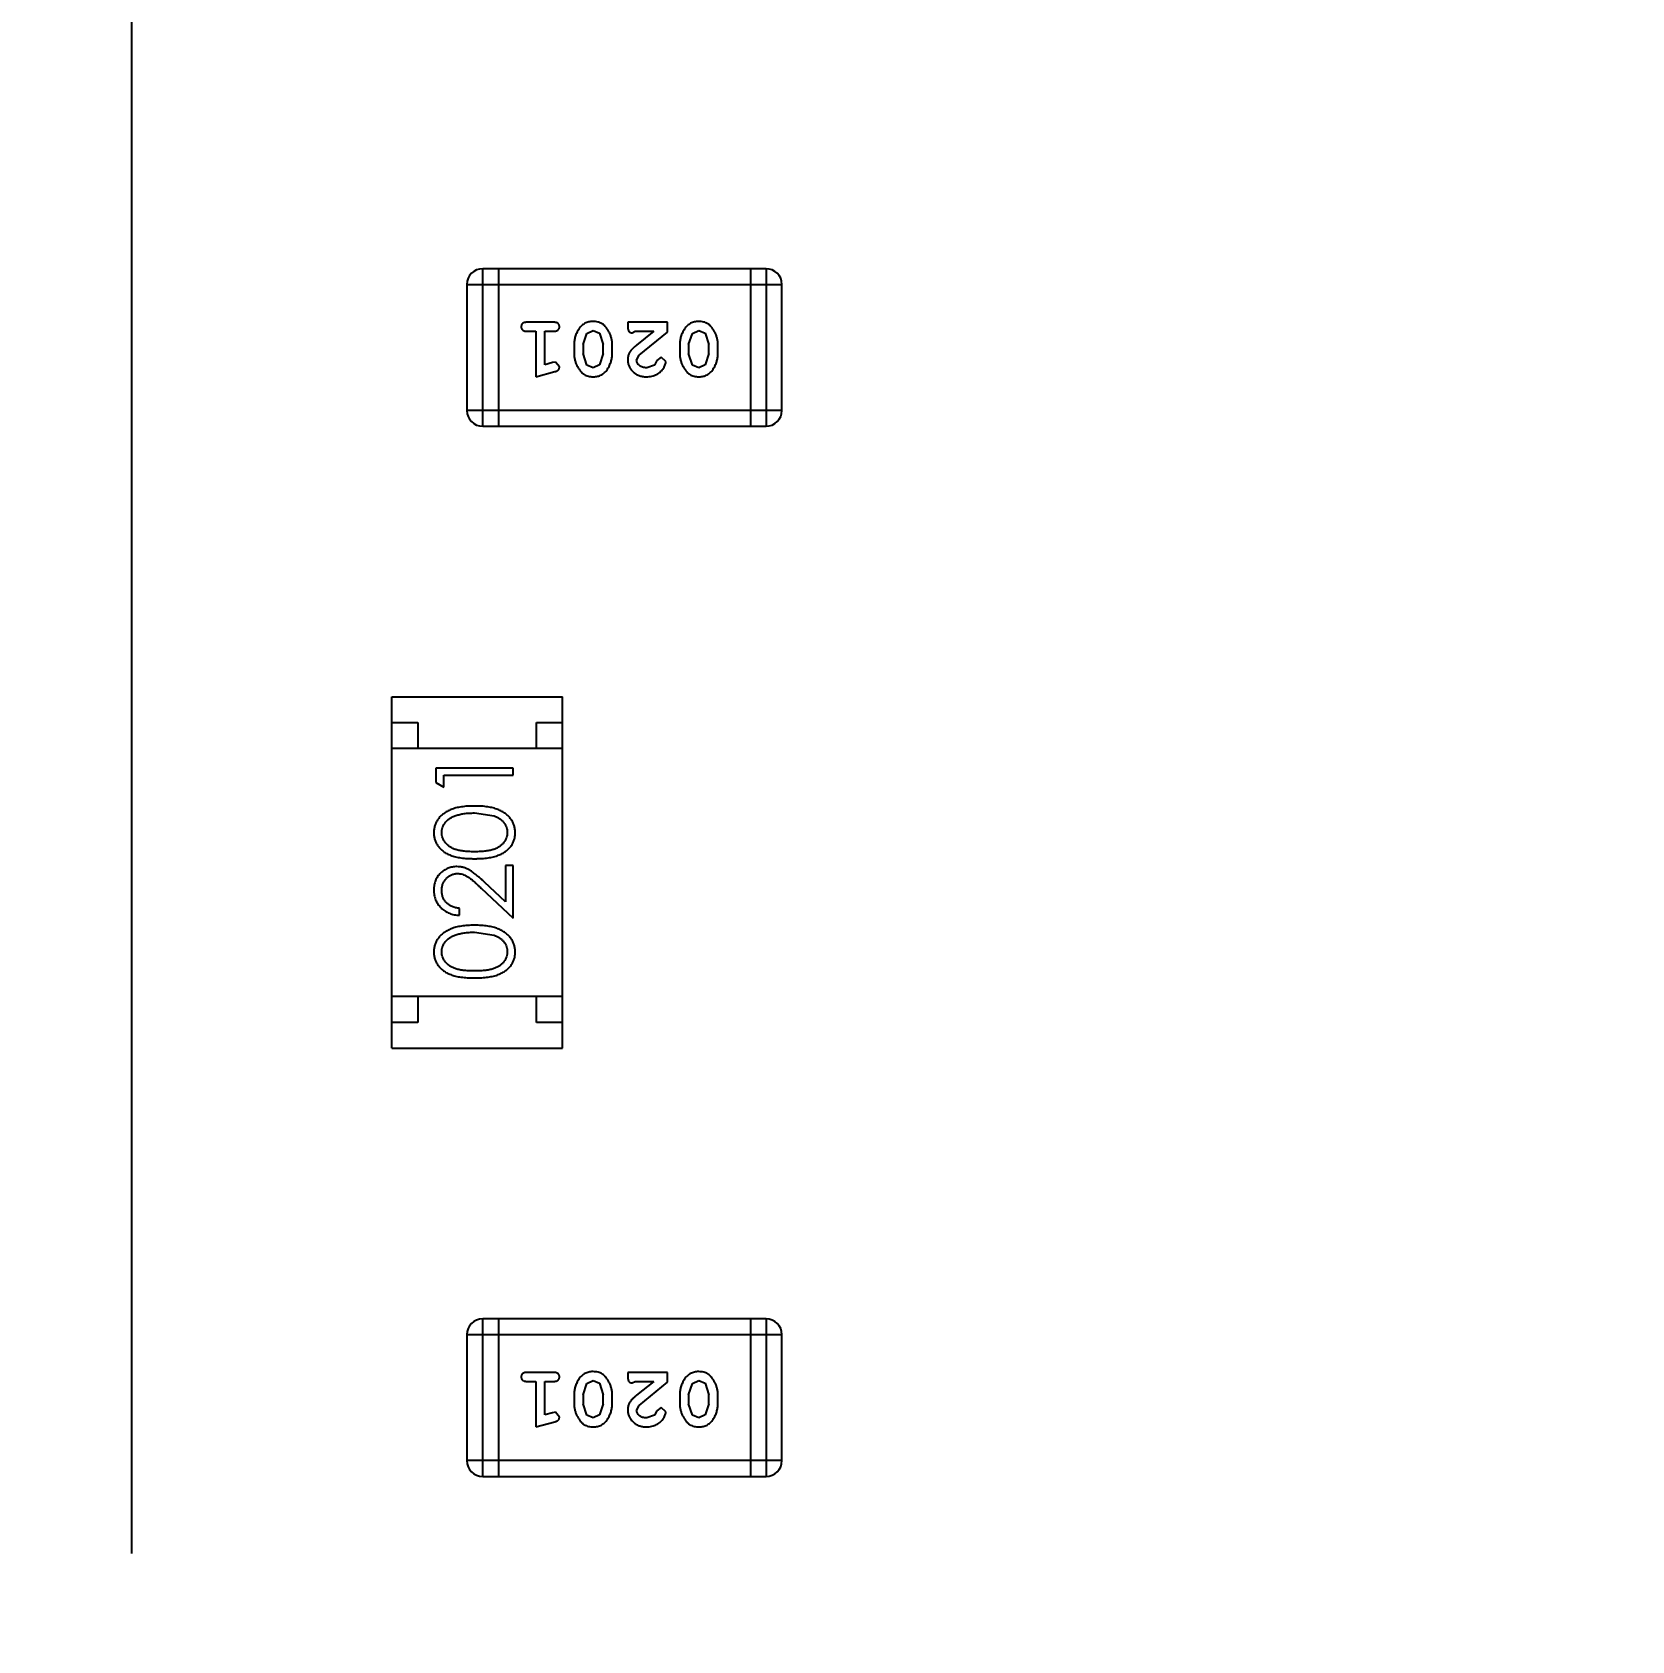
# Model space of a CAD drawing. Header units: inches. Extents: x 398 to 599, y 40 to 151.
# Drawn here: x 553.559 to 556.655, y 104.382 to 107.495 of the extents above; entities that cross this region are included whole.
import ezdxf

# ---------------------------------------------------------------- set-up
doc = ezdxf.new("R2010")
doc.units = ezdxf.units.IN
doc.header["$LTSCALE"] = 1.21
doc.header["$MEASUREMENT"] = 0
doc.header["$PDMODE"] = 3
doc.header["$PDSIZE"] = 0.3125
doc.linetypes.add('CENTER', pattern=[2, 1.25, -0.25, 0.25, -0.25])
doc.layers.get('0').update_dxf_attribs({"linetype": 'CONTINUOUS'})
doc.layers.get('Defpoints').update_dxf_attribs({"linetype": 'CONTINUOUS'})
doc.layers.add('DIM', color=3, linetype='CONTINUOUS')
doc.styles.get("Standard").update_dxf_attribs({"font": 'txt', "width": 0.8})
doc.dimstyles.get("Standard").update_dxf_attribs({"dimtxt": 0.15625, "dimasz": 0.1875, "dimexe": 0.125, "dimexo": 0.0625, "dimgap": 0.09, "dimtad": 0, "dimtih": 1, "dimtoh": 1, "dimzin": 4, "dimdsep": 46, "dimtxsty": 'Standard', "dimblk": '_FILLED', "dimblk1": '_FILLED', "dimblk2": '_FILLED', "dimcen": 0.09, "dimazin": 1, "dimtp": 0.01, "dimtm": 0.01, "dimtfac": 1, "dimtofl": 0, "dimtmove": 0, "dimatfit": 3, "dimldrblk": '_FILLED', "dimfxl": 1, "dimtolj": 1, "dimtzin": 4, "dimarcsym": 0})

# ---------------------------------------------------------------- blocks, each defined once
blk = doc.blocks.new('_FILLED')
at = {"color": 0, "linetype": 'ByBlock'}
blk.add_solid([(0, 0), (-1, 0.1667), (-1, -0.1667)], dxfattribs=at)
blk = doc.blocks.new('*D65')
at = {"layer": 'Defpoints', "color": 0}
for p in [(553.751, 127.7356), (553.751, 117.2562), (538.001, 104.425)]:
    blk.add_point(p, dxfattribs=at)
at = {"layer": 'DIM', "color": 0, "lineweight": -2}
for p, q in [((538.001, 104.4875), (538.001, 127.8606)), ((553.751, 117.3187), (553.751, 127.8606)), ((540.001, 127.7356), (542.8527, 127.7356)), ((551.751, 127.7356), (548.8994, 127.7356))]:
    blk.add_line(p, q, dxfattribs=at)
at = {"layer": 'DIM', "color": 0, "lineweight": -2, "xscale": 2, "yscale": 2, "zscale": 2, "rotation": 180}
blk.add_blockref('_FILLED', (538.001, 127.7356), dxfattribs=at)
at = {"layer": 'DIM', "color": 0, "lineweight": -2, "xscale": 2, "yscale": 2, "zscale": 2}
blk.add_blockref('_FILLED', (553.751, 127.7356), dxfattribs=at)
at = {"layer": 'DIM', "color": 0, "insert": (545.876, 127.7356), "char_height": 2, "attachment_point": 5}
blk.add_mtext('\\A1;15.75', dxfattribs=at)
blk = doc.blocks.new('*D66')
at = {"layer": 'Defpoints', "color": 0}
for p in [(553.751, 127.7356), (553.751, 117.2562), (569.501, 104.4277)]:
    blk.add_point(p, dxfattribs=at)
at = {"layer": 'DIM', "color": 0, "lineweight": -2}
for p, q in [((553.751, 117.3187), (553.751, 127.8606)), ((569.501, 104.4902), (569.501, 127.8606)), ((555.751, 127.7356), (558.6027, 127.7356)), ((567.501, 127.7356), (564.6494, 127.7356))]:
    blk.add_line(p, q, dxfattribs=at)
at = {"layer": 'DIM', "color": 0, "lineweight": -2, "xscale": 2, "yscale": 2, "zscale": 2, "rotation": 180}
blk.add_blockref('_FILLED', (553.751, 127.7356), dxfattribs=at)
at = {"layer": 'DIM', "color": 0, "lineweight": -2, "xscale": 2, "yscale": 2, "zscale": 2}
blk.add_blockref('_FILLED', (569.501, 127.7356), dxfattribs=at)
at = {"layer": 'DIM', "color": 0, "insert": (561.626, 127.7356), "char_height": 2, "attachment_point": 5}
blk.add_mtext('\\A1;15.75', dxfattribs=at)

msp = doc.modelspace()

# ---------------------------------------------------------------- linework, layer by layer
at = {"color": 4, "linetype": 'CENTER', "ltscale": 2}
msp.add_line((553.751, 117.2562), (553.751, 68.4022), dxfattribs=at)
at = {"color": 7, "linetype": 'Continuous'}
for p, q in [((554.4311, 106.7326), (554.4311, 107.0374)), ((554.9797, 107.0374), (554.4311, 107.0374)), ((554.4616, 107.0374), (554.4616, 106.7326)), ((554.9493, 107.0374), (554.9493, 106.7326)), ((554.9797, 107.0374), (554.9797, 106.7326)), ((554.4006, 107.0069), (554.4006, 106.763)), ((554.4006, 107.0069), (555.0102, 107.0069)), ((555.0102, 106.763), (555.0102, 107.0069)), ((554.5685, 106.9337), (554.5166, 106.9337)), ((554.7117, 106.9337), (554.7117, 106.9259)), ((554.7888, 106.9337), (554.7117, 106.9337)), ((554.7888, 106.9148), (554.7888, 106.9337)), ((554.5166, 106.9164), (554.5339, 106.9164)), ((554.5339, 106.9164), (554.5339, 106.8283)), ((554.5512, 106.8514), (554.5512, 106.9164)), ((554.5512, 106.9164), (554.5685, 106.9164)), ((554.6079, 106.8907), (554.6079, 106.8729)), ((554.6252, 106.8904), (554.6324, 106.9122)), ((554.6252, 106.8904), (554.6252, 106.8732)), ((554.6324, 106.9122), (554.6447, 106.918)), ((554.6447, 106.918), (554.6569, 106.9127)), ((554.6569, 106.9127), (554.6645, 106.8904)), ((554.6645, 106.8732), (554.6645, 106.8904)), ((554.6818, 106.8729), (554.6818, 106.8907)), ((554.7204, 106.9133), (554.7259, 106.9164)), ((554.7259, 106.9164), (554.762, 106.9164)), ((554.762, 106.9164), (554.7285, 106.8894)), ((554.7338, 106.8699), (554.7888, 106.9148)), ((554.8124, 106.8907), (554.8124, 106.8729)), ((554.8297, 106.8904), (554.8369, 106.9122)), ((554.8297, 106.8904), (554.8297, 106.8732)), ((554.8369, 106.9122), (554.8492, 106.918)), ((554.8492, 106.918), (554.8614, 106.9127)), ((554.8614, 106.9127), (554.869, 106.8904)), ((554.869, 106.8732), (554.869, 106.8904)), ((554.8863, 106.8729), (554.8863, 106.8907)), ((554.6328, 106.8509), (554.6252, 106.8732)), ((554.6645, 106.8732), (554.6573, 106.8514)), ((554.729, 106.8601), (554.7338, 106.8699)), ((554.7683, 106.8595), (554.7634, 106.851)), ((554.7768, 106.8661), (554.7683, 106.8595)), ((554.7856, 106.8576), (554.7768, 106.8661)), ((554.8373, 106.8509), (554.8297, 106.8732)), ((554.869, 106.8732), (554.8618, 106.8514)), ((554.5339, 106.8283), (554.5705, 106.8382)), ((554.5663, 106.8556), (554.5512, 106.8514)), ((554.5717, 106.8566), (554.5663, 106.8556)), ((554.5796, 106.8474), (554.5717, 106.8566)), ((554.6449, 106.8456), (554.6328, 106.8509)), ((554.6573, 106.8514), (554.6449, 106.8456)), ((554.7634, 106.851), (554.7485, 106.8456)), ((554.8494, 106.8456), (554.8373, 106.8509)), ((554.8618, 106.8514), (554.8494, 106.8456)), ((555.0102, 106.763), (554.4006, 106.763)), ((554.4311, 106.7326), (554.9797, 106.7326)), ((554.2555, 105.529), (554.2555, 106.209)), ((554.2555, 106.209), (554.5855, 106.209)), ((554.5855, 105.529), (554.5855, 106.209)), ((554.2555, 106.159), (554.3055, 106.159)), ((554.3055, 106.159), (554.3055, 106.109)), ((554.5355, 106.109), (554.5355, 106.159)), ((554.5355, 106.159), (554.5855, 106.159)), ((554.5855, 106.109), (554.2555, 106.109)), ((554.3402, 106.0708), (554.3402, 106.0431)), ((554.4902, 106.0708), (554.3402, 106.0708)), ((554.3556, 106.0343), (554.3556, 106.0573)), ((554.3556, 106.0573), (554.4902, 106.0573)), ((554.4902, 106.0573), (554.4902, 106.0708)), ((554.3402, 106.0431), (554.3556, 106.0343)), ((554.4152, 105.9843), (554.453, 105.9786)), ((554.4749, 105.8823), (554.4749, 105.8125)), ((554.4902, 105.8823), (554.4749, 105.8823)), ((554.4902, 105.7804), (554.4902, 105.8823)), ((554.4282, 105.8386), (554.4902, 105.7804)), ((554.4749, 105.8125), (554.4348, 105.8501)), ((554.3864, 105.7862), (554.3864, 105.7996)), ((554.4152, 105.7535), (554.453, 105.7478)), ((554.5855, 105.629), (554.2555, 105.629)), ((554.3055, 105.629), (554.3055, 105.579)), ((554.5355, 105.579), (554.5355, 105.629)), ((554.3055, 105.579), (554.2555, 105.579)), ((554.5855, 105.579), (554.5355, 105.579)), ((554.2555, 105.529), (554.5855, 105.529)), ((554.4311, 104.7005), (554.4311, 105.0053)), ((554.9797, 105.0053), (554.4311, 105.0053)), ((554.4616, 105.0053), (554.4616, 104.7005)), ((554.9493, 105.0053), (554.9493, 104.7005)), ((554.9797, 105.0053), (554.9797, 104.7005)), ((554.4006, 104.9749), (554.4006, 104.731)), ((554.4006, 104.9749), (555.0102, 104.9749)), ((555.0102, 104.731), (555.0102, 104.9749)), ((554.5685, 104.9017), (554.5166, 104.9017)), ((554.7117, 104.9017), (554.7117, 104.8938)), ((554.7888, 104.9017), (554.7117, 104.9017)), ((554.7888, 104.8828), (554.7888, 104.9017)), ((554.5166, 104.8844), (554.5339, 104.8844)), ((554.5339, 104.8844), (554.5339, 104.7963)), ((554.5512, 104.8194), (554.5512, 104.8844)), ((554.5512, 104.8844), (554.5685, 104.8844)), ((554.6252, 104.8584), (554.6324, 104.8802)), ((554.6324, 104.8802), (554.6447, 104.886)), ((554.6447, 104.886), (554.6569, 104.8807)), ((554.6569, 104.8807), (554.6645, 104.8584)), ((554.7204, 104.8813), (554.7259, 104.8844)), ((554.7259, 104.8844), (554.762, 104.8844)), ((554.762, 104.8844), (554.7285, 104.8574)), ((554.7338, 104.8378), (554.7888, 104.8828)), ((554.8297, 104.8584), (554.8369, 104.8802)), ((554.8369, 104.8802), (554.8492, 104.886)), ((554.8492, 104.886), (554.8614, 104.8807)), ((554.8614, 104.8807), (554.869, 104.8584)), ((554.6079, 104.8587), (554.6079, 104.8409)), ((554.6252, 104.8584), (554.6252, 104.8412)), ((554.6328, 104.8189), (554.6252, 104.8412)), ((554.6645, 104.8412), (554.6573, 104.8194)), ((554.6645, 104.8412), (554.6645, 104.8584)), ((554.6818, 104.8409), (554.6818, 104.8587)), ((554.729, 104.8281), (554.7338, 104.8378)), ((554.8124, 104.8587), (554.8124, 104.8409)), ((554.8297, 104.8584), (554.8297, 104.8412)), ((554.8373, 104.8189), (554.8297, 104.8412)), ((554.869, 104.8412), (554.8618, 104.8194)), ((554.869, 104.8412), (554.869, 104.8584)), ((554.8863, 104.8409), (554.8863, 104.8587)), ((554.5339, 104.7963), (554.5705, 104.8062)), ((554.5663, 104.8236), (554.5512, 104.8194)), ((554.5717, 104.8246), (554.5663, 104.8236)), ((554.5796, 104.8154), (554.5717, 104.8246)), ((554.6449, 104.8136), (554.6328, 104.8189)), ((554.6573, 104.8194), (554.6449, 104.8136)), ((554.7634, 104.819), (554.7485, 104.8136)), ((554.7683, 104.8275), (554.7634, 104.819)), ((554.7768, 104.8341), (554.7683, 104.8275)), ((554.7856, 104.8256), (554.7768, 104.8341)), ((554.8494, 104.8136), (554.8373, 104.8189)), ((554.8618, 104.8194), (554.8494, 104.8136)), ((555.0102, 104.731), (554.4006, 104.731)), ((554.4311, 104.7005), (554.9797, 104.7005))]:
    msp.add_line(p, q, dxfattribs=at)
for centre, radius, start, end in [((553.751, 92.925), 23, 281.22586, 258.77532), ((553.751, 92.925), 22.75, 294.44334, 241.13427), ((554.4311, 107.0069), 0.0305, 90, 180), ((554.9797, 107.0069), 0.0305, 0, 90), ((554.4311, 106.763), 0.0305, 180, 270), ((554.9797, 106.763), 0.0305, 270, 0), ((554.4311, 104.9749), 0.0305, 90, 180), ((554.9797, 104.9749), 0.0305, 0, 90), ((554.4311, 104.731), 0.0305, 180, 270), ((554.9797, 104.731), 0.0305, 270, 0)]:
    msp.add_arc(centre, radius, start, end, dxfattribs=at)
for points, knots in [([(554.5166, 106.9337), (554.5157, 106.9337), (554.5141, 106.9337), (554.5117, 106.9332), (554.5098, 106.9325), (554.5082, 106.9314), (554.5071, 106.9301), (554.5062, 106.9285), (554.5057, 106.9269), (554.5057, 106.9257), (554.5056, 106.9251)], [0, 0, 0, 0, 0.169012, 0.317488, 0.445429, 0.560977, 0.67065, 0.776666, 0.88492, 1, 1, 1, 1]), ([(554.5056, 106.9251), (554.5057, 106.9245), (554.5057, 106.9233), (554.5062, 106.9216), (554.5071, 106.9201), (554.5082, 106.9188), (554.5098, 106.9177), (554.5117, 106.9169), (554.5141, 106.9165), (554.5157, 106.9164), (554.5166, 106.9164)], [0, 0, 0, 0, 0.11517, 0.223509, 0.328254, 0.438012, 0.553651, 0.682263, 0.830856, 1, 1, 1, 1]), ([(554.5796, 106.9251), (554.5795, 106.9257), (554.5795, 106.9269), (554.579, 106.9285), (554.5781, 106.9301), (554.577, 106.9314), (554.5754, 106.9325), (554.5734, 106.9332), (554.5711, 106.9337), (554.5694, 106.9337), (554.5685, 106.9337)], [0, 0, 0, 0, 0.115051, 0.223278, 0.329269, 0.437893, 0.554681, 0.682591, 0.83103, 1, 1, 1, 1]), ([(554.5685, 106.9164), (554.5694, 106.9164), (554.5711, 106.9165), (554.5735, 106.9169), (554.5754, 106.9177), (554.577, 106.9188), (554.5781, 106.9201), (554.579, 106.9216), (554.5795, 106.9233), (554.5795, 106.9245), (554.5796, 106.9251)], [0, 0, 0, 0, 0.169102, 0.317658, 0.446239, 0.563118, 0.671828, 0.776546, 0.884858, 1, 1, 1, 1]), ([(554.6448, 106.9353), (554.6433, 106.9353), (554.6405, 106.9352), (554.6364, 106.9345), (554.6326, 106.9333), (554.629, 106.9318), (554.6257, 106.9297), (554.6226, 106.9272), (554.6198, 106.9243), (554.6174, 106.9209), (554.6152, 106.9173), (554.6132, 106.9136), (554.6116, 106.9099), (554.6102, 106.9061), (554.6092, 106.9023), (554.6084, 106.8985), (554.608, 106.8946), (554.6079, 106.892), (554.6079, 106.8907)], [0, 0, 0, 0, 0.067217, 0.131051, 0.19272, 0.252824, 0.312745, 0.373449, 0.436041, 0.501494, 0.567761, 0.632087, 0.695096, 0.757109, 0.817993, 0.878657, 0.939311, 1, 1, 1, 1]), ([(554.6818, 106.8907), (554.6818, 106.8918), (554.6818, 106.8939), (554.6814, 106.8971), (554.681, 106.9002), (554.6803, 106.9033), (554.6794, 106.9063), (554.6783, 106.9093), (554.677, 106.9123), (554.6755, 106.9152), (554.674, 106.9179), (554.6723, 106.9204), (554.6707, 106.9227), (554.669, 106.9249), (554.6673, 106.9267), (554.6656, 106.9284), (554.6639, 106.9298), (554.6615, 106.9314), (554.6584, 106.933), (554.6542, 106.9343), (554.6496, 106.9352), (554.6464, 106.9352), (554.6448, 106.9353)], [0, 0, 0, 0, 0.049886, 0.09882, 0.148132, 0.19689, 0.246038, 0.295176, 0.345305, 0.395692, 0.445312, 0.491875, 0.535813, 0.577009, 0.616081, 0.652689, 0.687585, 0.720206, 0.785062, 0.85223, 0.923759, 1, 1, 1, 1]), ([(554.7117, 106.9259), (554.7117, 106.9248), (554.7118, 106.9228), (554.7122, 106.9201), (554.7129, 106.9179), (554.7139, 106.9161), (554.7153, 106.9148), (554.7168, 106.9139), (554.7185, 106.9133), (554.7197, 106.9133), (554.7204, 106.9133)], [0, 0, 0, 0, 0.1844, 0.34094, 0.473574, 0.586824, 0.690029, 0.789175, 0.890445, 1, 1, 1, 1]), ([(554.8493, 106.9353), (554.8478, 106.9353), (554.845, 106.9352), (554.8409, 106.9345), (554.8371, 106.9333), (554.8335, 106.9318), (554.8302, 106.9297), (554.8271, 106.9272), (554.8243, 106.9243), (554.8219, 106.9209), (554.8197, 106.9173), (554.8177, 106.9136), (554.8161, 106.9099), (554.8147, 106.9061), (554.8137, 106.9023), (554.8129, 106.8985), (554.8125, 106.8946), (554.8124, 106.892), (554.8124, 106.8907)], [0, 0, 0, 0, 0.067217, 0.131051, 0.19272, 0.252824, 0.312745, 0.373449, 0.436041, 0.501494, 0.567761, 0.632087, 0.695096, 0.757109, 0.817993, 0.878657, 0.939311, 1, 1, 1, 1]), ([(554.8863, 106.8907), (554.8863, 106.8918), (554.8863, 106.8939), (554.886, 106.8971), (554.8855, 106.9002), (554.8848, 106.9033), (554.8839, 106.9063), (554.8828, 106.9093), (554.8815, 106.9123), (554.88, 106.9152), (554.8785, 106.9179), (554.8768, 106.9204), (554.8752, 106.9227), (554.8735, 106.9249), (554.8718, 106.9267), (554.8702, 106.9284), (554.8684, 106.9298), (554.8661, 106.9314), (554.8629, 106.933), (554.8587, 106.9343), (554.8541, 106.9352), (554.8509, 106.9352), (554.8493, 106.9353)], [0, 0, 0, 0, 0.049886, 0.09882, 0.148132, 0.19689, 0.246038, 0.295176, 0.345305, 0.395692, 0.445312, 0.491875, 0.535813, 0.577009, 0.616081, 0.652689, 0.687585, 0.720206, 0.785062, 0.85223, 0.923759, 1, 1, 1, 1]), ([(554.6079, 106.8729), (554.6079, 106.8719), (554.6079, 106.8697), (554.6082, 106.8665), (554.6088, 106.8634), (554.6094, 106.8603), (554.6104, 106.8572), (554.6115, 106.8542), (554.6128, 106.8513), (554.6143, 106.8484), (554.6159, 106.8456), (554.6175, 106.8431), (554.6191, 106.8408), (554.6208, 106.8387), (554.6225, 106.8368), (554.6242, 106.8352), (554.626, 106.8337), (554.6283, 106.8322), (554.6315, 106.8306), (554.6357, 106.8293), (554.6402, 106.8285), (554.6434, 106.8284), (554.645, 106.8283)], [0, 0, 0, 0, 0.049855, 0.099516, 0.148482, 0.19758, 0.246804, 0.296268, 0.346517, 0.397047, 0.446826, 0.49336, 0.537801, 0.579207, 0.617974, 0.654833, 0.689171, 0.722088, 0.786392, 0.853518, 0.924186, 1, 1, 1, 1]), ([(554.645, 106.8283), (554.6465, 106.8284), (554.6493, 106.8284), (554.6533, 106.8291), (554.6572, 106.8303), (554.6608, 106.8318), (554.6641, 106.8339), (554.6671, 106.8364), (554.6699, 106.8394), (554.6724, 106.8428), (554.6746, 106.8464), (554.6765, 106.8501), (554.6781, 106.8538), (554.6795, 106.8575), (554.6805, 106.8613), (554.6813, 106.8652), (554.6817, 106.869), (554.6818, 106.8716), (554.6818, 106.8729)], [0, 0, 0, 0, 0.06692, 0.130834, 0.19258, 0.252759, 0.312631, 0.373411, 0.436359, 0.501894, 0.568244, 0.632472, 0.69556, 0.757163, 0.818592, 0.878885, 0.939235, 1, 1, 1, 1]), ([(554.7285, 106.8894), (554.7276, 106.8886), (554.7259, 106.8871), (554.7235, 106.8849), (554.7214, 106.8828), (554.7195, 106.8808), (554.7179, 106.8789), (554.7166, 106.8772), (554.7155, 106.8755), (554.7143, 106.8735), (554.7133, 106.8709), (554.7124, 106.8677), (554.7118, 106.8645), (554.7117, 106.8622), (554.7117, 106.8611)], [0, 0, 0, 0, 0.103002, 0.197728, 0.285279, 0.365235, 0.437224, 0.502446, 0.560545, 0.611446, 0.707576, 0.80349, 0.900532, 1, 1, 1, 1]), ([(554.7117, 106.8611), (554.7117, 106.86), (554.7118, 106.8578), (554.7123, 106.8545), (554.7131, 106.8514), (554.7142, 106.8485), (554.7157, 106.8456), (554.7175, 106.8429), (554.7196, 106.8403), (554.722, 106.8379), (554.7246, 106.8356), (554.7275, 106.8336), (554.7305, 106.832), (554.7337, 106.8306), (554.7371, 106.8296), (554.7407, 106.8288), (554.7445, 106.8284), (554.7471, 106.8283), (554.7484, 106.8283)], [0, 0, 0, 0, 0.060981, 0.120256, 0.178148, 0.236115, 0.293993, 0.352864, 0.413358, 0.476056, 0.539296, 0.602396, 0.665116, 0.728325, 0.792919, 0.859317, 0.928302, 1, 1, 1, 1]), ([(554.7485, 106.8456), (554.7471, 106.8457), (554.7444, 106.8458), (554.7406, 106.8466), (554.7372, 106.848), (554.7343, 106.8499), (554.732, 106.8522), (554.7303, 106.8546), (554.7292, 106.8573), (554.7291, 106.8592), (554.729, 106.8601)], [0, 0, 0, 0, 0.156344, 0.299348, 0.4327, 0.561, 0.682299, 0.791883, 0.89611, 1, 1, 1, 1]), ([(554.8124, 106.8729), (554.8124, 106.8719), (554.8124, 106.8697), (554.8127, 106.8665), (554.8133, 106.8634), (554.8139, 106.8603), (554.8149, 106.8572), (554.816, 106.8542), (554.8173, 106.8513), (554.8188, 106.8484), (554.8204, 106.8456), (554.822, 106.8431), (554.8237, 106.8408), (554.8253, 106.8387), (554.827, 106.8368), (554.8287, 106.8352), (554.8305, 106.8337), (554.8328, 106.8322), (554.836, 106.8306), (554.8402, 106.8293), (554.8447, 106.8285), (554.8479, 106.8284), (554.8495, 106.8283)], [0, 0, 0, 0, 0.049855, 0.099516, 0.148482, 0.19758, 0.246804, 0.296268, 0.346517, 0.397047, 0.446826, 0.49336, 0.537801, 0.579207, 0.617974, 0.654833, 0.689171, 0.722088, 0.786392, 0.853518, 0.924186, 1, 1, 1, 1]), ([(554.8495, 106.8283), (554.851, 106.8284), (554.8538, 106.8284), (554.8579, 106.8291), (554.8617, 106.8303), (554.8653, 106.8318), (554.8686, 106.8339), (554.8716, 106.8364), (554.8744, 106.8394), (554.8769, 106.8428), (554.8791, 106.8464), (554.881, 106.8501), (554.8827, 106.8538), (554.884, 106.8575), (554.885, 106.8613), (554.8858, 106.8652), (554.8862, 106.869), (554.8863, 106.8716), (554.8863, 106.8729)], [0, 0, 0, 0, 0.06692, 0.130834, 0.19258, 0.252759, 0.312631, 0.373411, 0.436359, 0.501894, 0.568244, 0.632472, 0.69556, 0.757163, 0.818592, 0.878885, 0.939235, 1, 1, 1, 1]), ([(554.5705, 106.8382), (554.5714, 106.8385), (554.5729, 106.8389), (554.575, 106.8398), (554.5766, 106.8407), (554.5778, 106.8417), (554.5786, 106.8429), (554.5792, 106.8442), (554.5795, 106.8457), (554.5795, 106.8468), (554.5796, 106.8474)], [0, 0, 0, 0, 0.187321, 0.344927, 0.475328, 0.579604, 0.674244, 0.773631, 0.882025, 1, 1, 1, 1]), ([(554.7484, 106.8283), (554.7501, 106.8284), (554.7534, 106.8285), (554.7584, 106.8293), (554.7631, 106.8308), (554.7676, 106.8328), (554.7718, 106.8352), (554.7754, 106.8381), (554.7785, 106.8413), (554.7811, 106.8449), (554.783, 106.8485), (554.7845, 106.8518), (554.7854, 106.8548), (554.7856, 106.8567), (554.7856, 106.8576)], [0, 0, 0, 0, 0.098286, 0.193983, 0.289056, 0.384352, 0.477435, 0.566197, 0.652355, 0.737986, 0.818188, 0.887401, 0.94802, 1, 1, 1, 1]), ([(554.4153, 105.9977), (554.413, 105.9977), (554.4085, 105.9976), (554.4019, 105.9974), (554.3957, 105.9968), (554.3899, 105.9961), (554.3844, 105.9951), (554.3793, 105.994), (554.3745, 105.9925), (554.3701, 105.991), (554.366, 105.9891), (554.3622, 105.9872), (554.3587, 105.9851), (554.3553, 105.9829), (554.3523, 105.9804), (554.3495, 105.9779), (554.347, 105.9752), (554.3448, 105.9723), (554.3428, 105.9693), (554.3411, 105.9662), (554.3396, 105.963), (554.3385, 105.9598), (554.3375, 105.9564), (554.3369, 105.953), (554.3365, 105.9495), (554.3364, 105.9471), (554.3364, 105.9459)], [0, 0, 0, 0, 0.065278, 0.127205, 0.186168, 0.241675, 0.294115, 0.343609, 0.390387, 0.434463, 0.476646, 0.517002, 0.555936, 0.593716, 0.630057, 0.665601, 0.700745, 0.734917, 0.768681, 0.802087, 0.834849, 0.867433, 0.900138, 0.932806, 0.966212, 1, 1, 1, 1]), ([(554.4941, 105.9459), (554.4941, 105.9471), (554.494, 105.9495), (554.4936, 105.953), (554.4929, 105.9565), (554.492, 105.9598), (554.4908, 105.9631), (554.4894, 105.9663), (554.4876, 105.9694), (554.4856, 105.9724), (554.4834, 105.9753), (554.4808, 105.978), (554.4781, 105.9806), (554.475, 105.983), (554.4717, 105.9853), (554.4681, 105.9873), (554.4643, 105.9893), (554.4603, 105.991), (554.4559, 105.9926), (554.4511, 105.994), (554.446, 105.9951), (554.4406, 105.9961), (554.4348, 105.9968), (554.4286, 105.9974), (554.4221, 105.9976), (554.4176, 105.9977), (554.4153, 105.9977)], [0, 0, 0, 0, 0.033824, 0.067298, 0.10028, 0.133019, 0.165736, 0.198792, 0.232372, 0.266409, 0.301016, 0.336196, 0.371972, 0.408574, 0.446394, 0.485225, 0.525372, 0.567224, 0.611081, 0.65775, 0.70702, 0.759235, 0.814484, 0.873227, 0.934937, 1, 1, 1, 1]), ([(554.3518, 105.9464), (554.3519, 105.948), (554.352, 105.9513), (554.3533, 105.9562), (554.3554, 105.9608), (554.3578, 105.9646), (554.3601, 105.9675), (554.3621, 105.9695), (554.3643, 105.9715), (554.3668, 105.9733), (554.3695, 105.9749), (554.3724, 105.9765), (554.3756, 105.9779), (554.379, 105.9793), (554.3827, 105.9804), (554.3866, 105.9815), (554.3908, 105.9823), (554.3952, 105.9831), (554.3998, 105.9836), (554.4048, 105.984), (554.4099, 105.9842), (554.4134, 105.9842), (554.4152, 105.9843)], [0, 0, 0, 0, 0.059689, 0.119507, 0.181075, 0.246162, 0.279894, 0.314468, 0.350403, 0.387474, 0.426147, 0.466624, 0.508745, 0.553328, 0.600058, 0.649177, 0.700552, 0.754894, 0.811825, 0.871514, 0.934319, 1, 1, 1, 1]), ([(554.453, 105.9786), (554.454, 105.9782), (554.4561, 105.9774), (554.459, 105.9761), (554.4617, 105.9746), (554.4642, 105.973), (554.4665, 105.9713), (554.4687, 105.9694), (554.4706, 105.9674), (554.4728, 105.9646), (554.4752, 105.9609), (554.4772, 105.9562), (554.4785, 105.9514), (554.4786, 105.9481), (554.4787, 105.9464)], [0, 0, 0, 0, 0.075949, 0.148549, 0.218996, 0.286119, 0.351826, 0.416074, 0.478265, 0.540325, 0.660405, 0.774606, 0.887187, 1, 1, 1, 1]), ([(554.3364, 105.9459), (554.3364, 105.9448), (554.3365, 105.9424), (554.3369, 105.939), (554.3375, 105.9356), (554.3385, 105.9323), (554.3396, 105.9291), (554.3411, 105.926), (554.3428, 105.923), (554.3448, 105.92), (554.347, 105.9172), (554.3494, 105.9145), (554.3521, 105.9121), (554.3551, 105.9097), (554.3583, 105.9076), (554.3618, 105.9056), (554.3655, 105.9037), (554.3694, 105.9021), (554.3737, 105.9006), (554.3784, 105.8993), (554.3835, 105.8982), (554.3891, 105.8973), (554.395, 105.8966), (554.4014, 105.8961), (554.4082, 105.8958), (554.4129, 105.8958), (554.4153, 105.8958)], [0, 0, 0, 0, 0.033742, 0.066533, 0.099153, 0.13154, 0.164087, 0.196563, 0.229707, 0.263315, 0.297504, 0.331686, 0.366482, 0.4021, 0.438958, 0.476748, 0.515985, 0.556589, 0.599519, 0.645765, 0.695487, 0.748721, 0.805687, 0.866754, 0.931405, 1, 1, 1, 1]), ([(554.4152, 105.9093), (554.4132, 105.9093), (554.4093, 105.9093), (554.4037, 105.9095), (554.3984, 105.9099), (554.3935, 105.9104), (554.389, 105.911), (554.3848, 105.9118), (554.3811, 105.9127), (554.3776, 105.9138), (554.3745, 105.9151), (554.3716, 105.9164), (554.3689, 105.9179), (554.3664, 105.9196), (554.3641, 105.9213), (554.362, 105.9232), (554.36, 105.9252), (554.3578, 105.9281), (554.3554, 105.9318), (554.3533, 105.9365), (554.352, 105.9414), (554.3519, 105.9447), (554.3518, 105.9464)], [0, 0, 0, 0, 0.073302, 0.142286, 0.206253, 0.266017, 0.321612, 0.372532, 0.419497, 0.462398, 0.502825, 0.541489, 0.579034, 0.615143, 0.650298, 0.684912, 0.718701, 0.752189, 0.817245, 0.879117, 0.939613, 1, 1, 1, 1]), ([(554.4787, 105.9464), (554.4786, 105.9447), (554.4785, 105.9414), (554.4772, 105.9366), (554.4751, 105.9318), (554.4727, 105.9281), (554.4704, 105.9252), (554.4685, 105.9232), (554.4663, 105.9213), (554.464, 105.9195), (554.4615, 105.9179), (554.4588, 105.9164), (554.4559, 105.915), (554.4528, 105.9138), (554.4494, 105.9127), (554.4456, 105.9118), (554.4415, 105.911), (554.437, 105.9103), (554.4321, 105.9099), (554.4268, 105.9095), (554.4211, 105.9093), (554.4173, 105.9093), (554.4152, 105.9093)], [0, 0, 0, 0, 0.060034, 0.120278, 0.182348, 0.247919, 0.281641, 0.315701, 0.350322, 0.385703, 0.421819, 0.459196, 0.497866, 0.538301, 0.58121, 0.628183, 0.679403, 0.734699, 0.794074, 0.858416, 0.927049, 1, 1, 1, 1]), ([(554.4153, 105.8958), (554.4177, 105.8958), (554.4223, 105.8958), (554.4291, 105.8961), (554.4355, 105.8966), (554.4414, 105.8974), (554.4469, 105.8983), (554.4521, 105.8993), (554.4568, 105.9006), (554.4611, 105.9022), (554.4651, 105.9039), (554.4689, 105.9057), (554.4723, 105.9077), (554.4755, 105.9099), (554.4785, 105.9122), (554.4812, 105.9147), (554.4837, 105.9173), (554.4859, 105.9201), (554.4878, 105.923), (554.4895, 105.9261), (554.4909, 105.9291), (554.4921, 105.9324), (554.493, 105.9356), (554.4936, 105.939), (554.494, 105.9424), (554.4941, 105.9448), (554.4941, 105.9459)], [0, 0, 0, 0, 0.068113, 0.132564, 0.193427, 0.250218, 0.303569, 0.353576, 0.400235, 0.443586, 0.484619, 0.524292, 0.56238, 0.599049, 0.63494, 0.669782, 0.704009, 0.737842, 0.771098, 0.803896, 0.836415, 0.868639, 0.900715, 0.933378, 0.966213, 1, 1, 1, 1]), ([(554.381, 105.8804), (554.3795, 105.8804), (554.3766, 105.8803), (554.3723, 105.8797), (554.3681, 105.8787), (554.3641, 105.8774), (554.3603, 105.8756), (554.3566, 105.8734), (554.353, 105.8709), (554.3496, 105.8679), (554.3465, 105.8647), (554.3438, 105.8612), (554.3415, 105.8574), (554.3396, 105.8534), (554.3382, 105.8492), (554.3372, 105.8447), (554.3365, 105.84), (554.3364, 105.8367), (554.3364, 105.8351)], [0, 0, 0, 0, 0.06271, 0.123347, 0.183401, 0.242828, 0.302097, 0.36242, 0.423725, 0.487032, 0.550491, 0.612709, 0.674265, 0.73617, 0.799211, 0.863483, 0.930525, 1, 1, 1, 1]), ([(554.3518, 105.8344), (554.3518, 105.8355), (554.3519, 105.8377), (554.3523, 105.841), (554.353, 105.8441), (554.354, 105.847), (554.3553, 105.8499), (554.3568, 105.8526), (554.3586, 105.8551), (554.3607, 105.8575), (554.363, 105.8597), (554.3654, 105.8617), (554.368, 105.8633), (554.3706, 105.8647), (554.3733, 105.8657), (554.3762, 105.8664), (554.3792, 105.8669), (554.3812, 105.8669), (554.3822, 105.867)], [0, 0, 0, 0, 0.068027, 0.133505, 0.19695, 0.26027, 0.322741, 0.384982, 0.448465, 0.513424, 0.578224, 0.640011, 0.700094, 0.760067, 0.819012, 0.877878, 0.938035, 1, 1, 1, 1]), ([(554.4348, 105.8501), (554.4333, 105.8515), (554.4303, 105.8543), (554.426, 105.8582), (554.4218, 105.8618), (554.4179, 105.865), (554.4143, 105.8678), (554.4109, 105.8703), (554.4078, 105.8724), (554.404, 105.8747), (554.3992, 105.877), (554.3933, 105.879), (554.3872, 105.8802), (554.3831, 105.8803), (554.381, 105.8804)], [0, 0, 0, 0, 0.09953, 0.192079, 0.277712, 0.357454, 0.429648, 0.495771, 0.555538, 0.608657, 0.707578, 0.804328, 0.901298, 1, 1, 1, 1]), ([(554.3822, 105.867), (554.3838, 105.8669), (554.3871, 105.8668), (554.3918, 105.8657), (554.3965, 105.864), (554.4003, 105.862), (554.4034, 105.86), (554.4061, 105.8581), (554.409, 105.8558), (554.4123, 105.8531), (554.4159, 105.85), (554.4197, 105.8466), (554.4238, 105.8427), (554.4267, 105.84), (554.4282, 105.8386)], [0, 0, 0, 0, 0.088014, 0.174976, 0.2638, 0.355443, 0.406413, 0.465519, 0.533076, 0.609353, 0.693899, 0.787171, 0.889197, 1, 1, 1, 1]), ([(554.3364, 105.8351), (554.3364, 105.8334), (554.3365, 105.8301), (554.3372, 105.8253), (554.3383, 105.8207), (554.3398, 105.8162), (554.3418, 105.812), (554.3443, 105.808), (554.3471, 105.8042), (554.3504, 105.8006), (554.354, 105.7974), (554.3579, 105.7945), (554.3621, 105.7921), (554.3665, 105.79), (554.3711, 105.7884), (554.376, 105.7872), (554.3811, 105.7864), (554.3846, 105.7863), (554.3864, 105.7862)], [0, 0, 0, 0, 0.06445, 0.126725, 0.187421, 0.247417, 0.306749, 0.366595, 0.427749, 0.490235, 0.553031, 0.614805, 0.676505, 0.738096, 0.801021, 0.864897, 0.931209, 1, 1, 1, 1]), ([(554.3864, 105.7996), (554.3851, 105.7998), (554.3825, 105.8), (554.3787, 105.8008), (554.3751, 105.8017), (554.3718, 105.8029), (554.3687, 105.8045), (554.3659, 105.8062), (554.3632, 105.8082), (554.3609, 105.8105), (554.3587, 105.8129), (554.3569, 105.8155), (554.3553, 105.8183), (554.354, 105.8212), (554.353, 105.8243), (554.3523, 105.8276), (554.3519, 105.8309), (554.3518, 105.8332), (554.3518, 105.8344)], [0, 0, 0, 0, 0.073648, 0.143686, 0.210962, 0.275557, 0.338064, 0.399311, 0.4594, 0.51934, 0.579024, 0.637809, 0.695959, 0.754122, 0.813113, 0.873453, 0.935561, 1, 1, 1, 1]), ([(554.4153, 105.767), (554.413, 105.7669), (554.4085, 105.7669), (554.4019, 105.7666), (554.3957, 105.766), (554.3899, 105.7653), (554.3844, 105.7643), (554.3793, 105.7632), (554.3745, 105.7618), (554.3701, 105.7602), (554.366, 105.7583), (554.3622, 105.7564), (554.3587, 105.7543), (554.3553, 105.7521), (554.3523, 105.7497), (554.3495, 105.7471), (554.347, 105.7444), (554.3448, 105.7415), (554.3428, 105.7385), (554.3411, 105.7354), (554.3396, 105.7323), (554.3385, 105.729), (554.3375, 105.7257), (554.3369, 105.7223), (554.3365, 105.7187), (554.3364, 105.7164), (554.3364, 105.7152)], [0, 0, 0, 0, 0.065278, 0.127205, 0.186168, 0.241675, 0.294115, 0.343609, 0.390387, 0.434463, 0.476646, 0.517002, 0.555936, 0.593716, 0.630057, 0.665601, 0.700745, 0.734917, 0.768681, 0.802087, 0.834849, 0.867433, 0.900138, 0.932806, 0.966212, 1, 1, 1, 1]), ([(554.3518, 105.7156), (554.3519, 105.7173), (554.352, 105.7206), (554.3533, 105.7254), (554.3554, 105.7301), (554.3578, 105.7338), (554.3601, 105.7367), (554.3621, 105.7387), (554.3643, 105.7407), (554.3668, 105.7425), (554.3695, 105.7442), (554.3724, 105.7457), (554.3756, 105.7472), (554.379, 105.7485), (554.3827, 105.7497), (554.3866, 105.7507), (554.3908, 105.7515), (554.3952, 105.7523), (554.3998, 105.7528), (554.4048, 105.7532), (554.4099, 105.7534), (554.4134, 105.7535), (554.4152, 105.7535)], [0, 0, 0, 0, 0.059689, 0.119507, 0.181075, 0.246162, 0.279894, 0.314468, 0.350403, 0.387474, 0.426147, 0.466624, 0.508745, 0.553328, 0.600058, 0.649177, 0.700552, 0.754894, 0.811825, 0.871514, 0.934319, 1, 1, 1, 1]), ([(554.4941, 105.7152), (554.4941, 105.7164), (554.494, 105.7187), (554.4936, 105.7223), (554.4929, 105.7257), (554.492, 105.729), (554.4908, 105.7323), (554.4894, 105.7355), (554.4876, 105.7386), (554.4856, 105.7416), (554.4834, 105.7445), (554.4808, 105.7472), (554.4781, 105.7498), (554.475, 105.7522), (554.4717, 105.7545), (554.4681, 105.7566), (554.4643, 105.7585), (554.4603, 105.7603), (554.4559, 105.7619), (554.4511, 105.7632), (554.446, 105.7644), (554.4406, 105.7653), (554.4348, 105.766), (554.4286, 105.7666), (554.4221, 105.7669), (554.4176, 105.7669), (554.4153, 105.767)], [0, 0, 0, 0, 0.033824, 0.067298, 0.10028, 0.133019, 0.165736, 0.198792, 0.232372, 0.266409, 0.301016, 0.336196, 0.371972, 0.408574, 0.446394, 0.485225, 0.525372, 0.567224, 0.611081, 0.65775, 0.70702, 0.759235, 0.814484, 0.873227, 0.934937, 1, 1, 1, 1]), ([(554.453, 105.7478), (554.454, 105.7474), (554.4561, 105.7467), (554.459, 105.7453), (554.4617, 105.7439), (554.4642, 105.7423), (554.4665, 105.7405), (554.4687, 105.7387), (554.4706, 105.7367), (554.4728, 105.7339), (554.4752, 105.7302), (554.4772, 105.7255), (554.4785, 105.7206), (554.4786, 105.7173), (554.4787, 105.7156)], [0, 0, 0, 0, 0.075949, 0.148549, 0.218996, 0.286119, 0.351826, 0.416074, 0.478265, 0.540325, 0.660405, 0.774606, 0.887187, 1, 1, 1, 1]), ([(554.3364, 105.7152), (554.3364, 105.714), (554.3365, 105.7117), (554.3369, 105.7082), (554.3375, 105.7048), (554.3385, 105.7016), (554.3396, 105.6983), (554.3411, 105.6952), (554.3428, 105.6922), (554.3448, 105.6892), (554.347, 105.6864), (554.3494, 105.6838), (554.3521, 105.6813), (554.3551, 105.679), (554.3583, 105.6768), (554.3618, 105.6748), (554.3655, 105.673), (554.3694, 105.6713), (554.3737, 105.6698), (554.3784, 105.6685), (554.3835, 105.6674), (554.3891, 105.6666), (554.395, 105.6659), (554.4014, 105.6654), (554.4082, 105.6651), (554.4129, 105.665), (554.4153, 105.665)], [0, 0, 0, 0, 0.033742, 0.066533, 0.099153, 0.13154, 0.164087, 0.196563, 0.229707, 0.263315, 0.297504, 0.331686, 0.366482, 0.4021, 0.438958, 0.476748, 0.515985, 0.556589, 0.599519, 0.645765, 0.695487, 0.748721, 0.805687, 0.866754, 0.931405, 1, 1, 1, 1]), ([(554.4152, 105.6785), (554.4132, 105.6785), (554.4093, 105.6785), (554.4037, 105.6788), (554.3984, 105.6791), (554.3935, 105.6796), (554.389, 105.6802), (554.3848, 105.6811), (554.3811, 105.682), (554.3776, 105.6831), (554.3745, 105.6843), (554.3716, 105.6857), (554.3689, 105.6872), (554.3664, 105.6888), (554.3641, 105.6905), (554.362, 105.6924), (554.36, 105.6944), (554.3578, 105.6973), (554.3554, 105.701), (554.3533, 105.7057), (554.352, 105.7106), (554.3519, 105.714), (554.3518, 105.7156)], [0, 0, 0, 0, 0.073302, 0.142286, 0.206253, 0.266017, 0.321612, 0.372532, 0.419497, 0.462398, 0.502825, 0.541489, 0.579034, 0.615143, 0.650298, 0.684912, 0.718701, 0.752189, 0.817245, 0.879117, 0.939613, 1, 1, 1, 1]), ([(554.4787, 105.7156), (554.4786, 105.714), (554.4785, 105.7107), (554.4772, 105.7058), (554.4751, 105.7011), (554.4727, 105.6973), (554.4704, 105.6944), (554.4685, 105.6924), (554.4663, 105.6905), (554.464, 105.6887), (554.4615, 105.6871), (554.4588, 105.6856), (554.4559, 105.6843), (554.4528, 105.683), (554.4494, 105.6819), (554.4456, 105.681), (554.4415, 105.6803), (554.437, 105.6796), (554.4321, 105.6791), (554.4268, 105.6788), (554.4211, 105.6785), (554.4173, 105.6785), (554.4152, 105.6785)], [0, 0, 0, 0, 0.060034, 0.120278, 0.182348, 0.247919, 0.281641, 0.315701, 0.350322, 0.385703, 0.421819, 0.459196, 0.497866, 0.538301, 0.58121, 0.628183, 0.679403, 0.734699, 0.794074, 0.858416, 0.927049, 1, 1, 1, 1]), ([(554.4153, 105.665), (554.4177, 105.665), (554.4223, 105.6651), (554.4291, 105.6654), (554.4355, 105.6659), (554.4414, 105.6666), (554.4469, 105.6675), (554.4521, 105.6685), (554.4568, 105.6699), (554.4611, 105.6714), (554.4651, 105.6731), (554.4689, 105.6749), (554.4723, 105.677), (554.4755, 105.6791), (554.4785, 105.6814), (554.4812, 105.6839), (554.4837, 105.6866), (554.4859, 105.6894), (554.4878, 105.6923), (554.4895, 105.6953), (554.4909, 105.6984), (554.4921, 105.7016), (554.493, 105.7049), (554.4936, 105.7082), (554.494, 105.7117), (554.4941, 105.714), (554.4941, 105.7152)], [0, 0, 0, 0, 0.068113, 0.132564, 0.193427, 0.250218, 0.303569, 0.353576, 0.400235, 0.443586, 0.484619, 0.524292, 0.56238, 0.599049, 0.63494, 0.669782, 0.704009, 0.737842, 0.771098, 0.803896, 0.836415, 0.868639, 0.900715, 0.933378, 0.966213, 1, 1, 1, 1]), ([(554.5166, 104.9017), (554.5157, 104.9017), (554.5141, 104.9016), (554.5117, 104.9012), (554.5098, 104.9005), (554.5082, 104.8994), (554.5071, 104.898), (554.5062, 104.8965), (554.5057, 104.8948), (554.5057, 104.8937), (554.5056, 104.8931)], [0, 0, 0, 0, 0.169012, 0.317488, 0.445429, 0.560977, 0.67065, 0.776666, 0.88492, 1, 1, 1, 1]), ([(554.5796, 104.8931), (554.5795, 104.8937), (554.5795, 104.8948), (554.579, 104.8965), (554.5781, 104.898), (554.577, 104.8994), (554.5754, 104.9005), (554.5734, 104.9012), (554.5711, 104.9016), (554.5694, 104.9017), (554.5685, 104.9017)], [0, 0, 0, 0, 0.115051, 0.223278, 0.329269, 0.437893, 0.554681, 0.682591, 0.83103, 1, 1, 1, 1]), ([(554.6448, 104.9033), (554.6433, 104.9032), (554.6405, 104.9032), (554.6364, 104.9025), (554.6326, 104.9013), (554.629, 104.8997), (554.6257, 104.8977), (554.6226, 104.8952), (554.6198, 104.8923), (554.6174, 104.8889), (554.6152, 104.8853), (554.6132, 104.8816), (554.6116, 104.8779), (554.6102, 104.8741), (554.6092, 104.8703), (554.6084, 104.8665), (554.608, 104.8626), (554.6079, 104.86), (554.6079, 104.8587)], [0, 0, 0, 0, 0.067217, 0.131051, 0.19272, 0.252824, 0.312745, 0.373449, 0.436041, 0.501494, 0.567761, 0.632087, 0.695096, 0.757109, 0.817993, 0.878657, 0.939311, 1, 1, 1, 1]), ([(554.6818, 104.8587), (554.6818, 104.8597), (554.6818, 104.8619), (554.6814, 104.865), (554.681, 104.8682), (554.6803, 104.8713), (554.6794, 104.8743), (554.6783, 104.8773), (554.677, 104.8803), (554.6755, 104.8831), (554.674, 104.8859), (554.6723, 104.8884), (554.6707, 104.8907), (554.669, 104.8928), (554.6673, 104.8947), (554.6656, 104.8964), (554.6639, 104.8978), (554.6615, 104.8994), (554.6584, 104.901), (554.6542, 104.9023), (554.6496, 104.9031), (554.6464, 104.9032), (554.6448, 104.9033)], [0, 0, 0, 0, 0.049886, 0.09882, 0.148132, 0.19689, 0.246038, 0.295176, 0.345305, 0.395692, 0.445312, 0.491875, 0.535813, 0.577009, 0.616081, 0.652689, 0.687585, 0.720206, 0.785062, 0.85223, 0.923759, 1, 1, 1, 1]), ([(554.8493, 104.9033), (554.8478, 104.9032), (554.845, 104.9032), (554.8409, 104.9025), (554.8371, 104.9013), (554.8335, 104.8997), (554.8302, 104.8977), (554.8271, 104.8952), (554.8243, 104.8923), (554.8219, 104.8889), (554.8197, 104.8853), (554.8177, 104.8816), (554.8161, 104.8779), (554.8147, 104.8741), (554.8137, 104.8703), (554.8129, 104.8665), (554.8125, 104.8626), (554.8124, 104.86), (554.8124, 104.8587)], [0, 0, 0, 0, 0.067217, 0.131051, 0.19272, 0.252824, 0.312745, 0.373449, 0.436041, 0.501494, 0.567761, 0.632087, 0.695096, 0.757109, 0.817993, 0.878657, 0.939311, 1, 1, 1, 1]), ([(554.8863, 104.8587), (554.8863, 104.8597), (554.8863, 104.8619), (554.886, 104.865), (554.8855, 104.8682), (554.8848, 104.8713), (554.8839, 104.8743), (554.8828, 104.8773), (554.8815, 104.8803), (554.88, 104.8831), (554.8785, 104.8859), (554.8768, 104.8884), (554.8752, 104.8907), (554.8735, 104.8928), (554.8718, 104.8947), (554.8702, 104.8964), (554.8684, 104.8978), (554.8661, 104.8994), (554.8629, 104.901), (554.8587, 104.9023), (554.8541, 104.9031), (554.8509, 104.9032), (554.8493, 104.9033)], [0, 0, 0, 0, 0.049886, 0.09882, 0.148132, 0.19689, 0.246038, 0.295176, 0.345305, 0.395692, 0.445312, 0.491875, 0.535813, 0.577009, 0.616081, 0.652689, 0.687585, 0.720206, 0.785062, 0.85223, 0.923759, 1, 1, 1, 1]), ([(554.5056, 104.8931), (554.5057, 104.8924), (554.5057, 104.8913), (554.5062, 104.8896), (554.5071, 104.8881), (554.5082, 104.8868), (554.5098, 104.8857), (554.5117, 104.8849), (554.5141, 104.8845), (554.5157, 104.8844), (554.5166, 104.8844)], [0, 0, 0, 0, 0.11517, 0.223509, 0.328254, 0.438012, 0.553651, 0.682263, 0.830856, 1, 1, 1, 1]), ([(554.5685, 104.8844), (554.5694, 104.8844), (554.5711, 104.8845), (554.5735, 104.8849), (554.5754, 104.8857), (554.577, 104.8867), (554.5781, 104.8881), (554.579, 104.8896), (554.5795, 104.8913), (554.5795, 104.8924), (554.5796, 104.8931)], [0, 0, 0, 0, 0.169102, 0.317658, 0.446239, 0.563118, 0.671828, 0.776546, 0.884858, 1, 1, 1, 1]), ([(554.7117, 104.8938), (554.7117, 104.8928), (554.7118, 104.8908), (554.7122, 104.8881), (554.7129, 104.8858), (554.7139, 104.8841), (554.7153, 104.8828), (554.7168, 104.8819), (554.7185, 104.8813), (554.7197, 104.8813), (554.7204, 104.8813)], [0, 0, 0, 0, 0.1844, 0.34094, 0.473574, 0.586824, 0.690029, 0.789175, 0.890445, 1, 1, 1, 1]), ([(554.6079, 104.8409), (554.6079, 104.8398), (554.6079, 104.8377), (554.6082, 104.8345), (554.6088, 104.8314), (554.6094, 104.8283), (554.6104, 104.8252), (554.6115, 104.8222), (554.6128, 104.8192), (554.6143, 104.8164), (554.6159, 104.8136), (554.6175, 104.8111), (554.6191, 104.8088), (554.6208, 104.8066), (554.6225, 104.8048), (554.6242, 104.8032), (554.626, 104.8017), (554.6283, 104.8002), (554.6315, 104.7986), (554.6357, 104.7972), (554.6402, 104.7965), (554.6434, 104.7964), (554.645, 104.7963)], [0, 0, 0, 0, 0.049855, 0.099516, 0.148482, 0.19758, 0.246804, 0.296268, 0.346517, 0.397047, 0.446826, 0.49336, 0.537801, 0.579207, 0.617974, 0.654833, 0.689171, 0.722088, 0.786392, 0.853518, 0.924186, 1, 1, 1, 1]), ([(554.645, 104.7963), (554.6465, 104.7963), (554.6493, 104.7964), (554.6533, 104.7971), (554.6572, 104.7983), (554.6608, 104.7998), (554.6641, 104.8019), (554.6671, 104.8044), (554.6699, 104.8074), (554.6724, 104.8108), (554.6746, 104.8144), (554.6765, 104.818), (554.6781, 104.8217), (554.6795, 104.8255), (554.6805, 104.8293), (554.6813, 104.8331), (554.6817, 104.837), (554.6818, 104.8396), (554.6818, 104.8409)], [0, 0, 0, 0, 0.06692, 0.130834, 0.19258, 0.252759, 0.312631, 0.373411, 0.436359, 0.501894, 0.568244, 0.632472, 0.69556, 0.757163, 0.818592, 0.878885, 0.939235, 1, 1, 1, 1]), ([(554.7285, 104.8574), (554.7276, 104.8566), (554.7259, 104.8551), (554.7235, 104.8529), (554.7214, 104.8508), (554.7195, 104.8488), (554.7179, 104.8469), (554.7166, 104.8451), (554.7155, 104.8435), (554.7143, 104.8415), (554.7133, 104.8389), (554.7124, 104.8357), (554.7118, 104.8324), (554.7117, 104.8302), (554.7117, 104.8291)], [0, 0, 0, 0, 0.103002, 0.197728, 0.285279, 0.365235, 0.437224, 0.502446, 0.560545, 0.611446, 0.707576, 0.80349, 0.900532, 1, 1, 1, 1]), ([(554.8124, 104.8409), (554.8124, 104.8398), (554.8124, 104.8377), (554.8127, 104.8345), (554.8133, 104.8314), (554.8139, 104.8283), (554.8149, 104.8252), (554.816, 104.8222), (554.8173, 104.8192), (554.8188, 104.8164), (554.8204, 104.8136), (554.822, 104.8111), (554.8237, 104.8088), (554.8253, 104.8066), (554.827, 104.8048), (554.8287, 104.8032), (554.8305, 104.8017), (554.8328, 104.8002), (554.836, 104.7986), (554.8402, 104.7972), (554.8447, 104.7965), (554.8479, 104.7964), (554.8495, 104.7963)], [0, 0, 0, 0, 0.049855, 0.099516, 0.148482, 0.19758, 0.246804, 0.296268, 0.346517, 0.397047, 0.446826, 0.49336, 0.537801, 0.579207, 0.617974, 0.654833, 0.689171, 0.722088, 0.786392, 0.853518, 0.924186, 1, 1, 1, 1]), ([(554.8495, 104.7963), (554.851, 104.7963), (554.8538, 104.7964), (554.8579, 104.7971), (554.8617, 104.7983), (554.8653, 104.7998), (554.8686, 104.8019), (554.8716, 104.8044), (554.8744, 104.8074), (554.8769, 104.8108), (554.8791, 104.8144), (554.881, 104.818), (554.8827, 104.8217), (554.884, 104.8255), (554.885, 104.8293), (554.8858, 104.8331), (554.8862, 104.837), (554.8863, 104.8396), (554.8863, 104.8409)], [0, 0, 0, 0, 0.06692, 0.130834, 0.19258, 0.252759, 0.312631, 0.373411, 0.436359, 0.501894, 0.568244, 0.632472, 0.69556, 0.757163, 0.818592, 0.878885, 0.939235, 1, 1, 1, 1]), ([(554.5705, 104.8062), (554.5714, 104.8064), (554.5729, 104.8069), (554.575, 104.8078), (554.5766, 104.8087), (554.5778, 104.8097), (554.5786, 104.8109), (554.5792, 104.8122), (554.5795, 104.8137), (554.5795, 104.8148), (554.5796, 104.8154)], [0, 0, 0, 0, 0.187321, 0.344927, 0.475328, 0.579604, 0.674244, 0.773631, 0.882025, 1, 1, 1, 1]), ([(554.7117, 104.8291), (554.7117, 104.828), (554.7118, 104.8258), (554.7123, 104.8225), (554.7131, 104.8194), (554.7142, 104.8164), (554.7157, 104.8136), (554.7175, 104.8109), (554.7196, 104.8083), (554.722, 104.8058), (554.7246, 104.8036), (554.7275, 104.8016), (554.7305, 104.8), (554.7337, 104.7986), (554.7371, 104.7976), (554.7407, 104.7968), (554.7445, 104.7964), (554.7471, 104.7963), (554.7484, 104.7963)], [0, 0, 0, 0, 0.060981, 0.120256, 0.178148, 0.236115, 0.293993, 0.352864, 0.413358, 0.476056, 0.539296, 0.602396, 0.665116, 0.728325, 0.792919, 0.859317, 0.928302, 1, 1, 1, 1]), ([(554.7485, 104.8136), (554.7471, 104.8137), (554.7444, 104.8137), (554.7406, 104.8146), (554.7372, 104.816), (554.7343, 104.8179), (554.732, 104.8202), (554.7303, 104.8226), (554.7292, 104.8253), (554.7291, 104.8272), (554.729, 104.8281)], [0, 0, 0, 0, 0.156344, 0.299348, 0.4327, 0.561, 0.682299, 0.791883, 0.89611, 1, 1, 1, 1]), ([(554.7484, 104.7963), (554.7501, 104.7964), (554.7534, 104.7965), (554.7584, 104.7973), (554.7631, 104.7988), (554.7676, 104.8008), (554.7718, 104.8032), (554.7754, 104.8061), (554.7785, 104.8093), (554.7811, 104.8129), (554.783, 104.8164), (554.7845, 104.8198), (554.7854, 104.8228), (554.7856, 104.8247), (554.7856, 104.8256)], [0, 0, 0, 0, 0.098286, 0.193983, 0.289056, 0.384352, 0.477435, 0.566197, 0.652355, 0.737986, 0.818188, 0.887401, 0.94802, 1, 1, 1, 1])]:
    msp.add_open_spline(points, degree=3, knots=knots, dxfattribs=at)

# ---------------------------------------------------------------- dimensions: what is measured, and where the dimension line sits
at = {"layer": 'DIM'}
for p1, picture, middle in [((538.001, 104.425), '*D65', (545.876, 127.7356)), ((569.501, 104.4277), '*D66', (561.626, 127.7356))]:
    dim = msp.add_linear_dim(base=(553.751, 127.7356), p1=p1, p2=(553.751, 117.2562), dimstyle='Standard', override={"dimtxt": 2, "dimasz": 2, "dimtih": 0, "dimtoh": 0, "dimzin": 0, "dimcen": 0.198, "dimadec": 0, "dimazin": 0, "dimtp": 0, "dimtm": 0, "dimtdec": 4, "dimtzin": 0}, dxfattribs=at)
    dim.commit()
    dim.dimension.update_dxf_attribs({"geometry": picture, "text_midpoint": middle})

doc.saveas('drawing.dxf')
